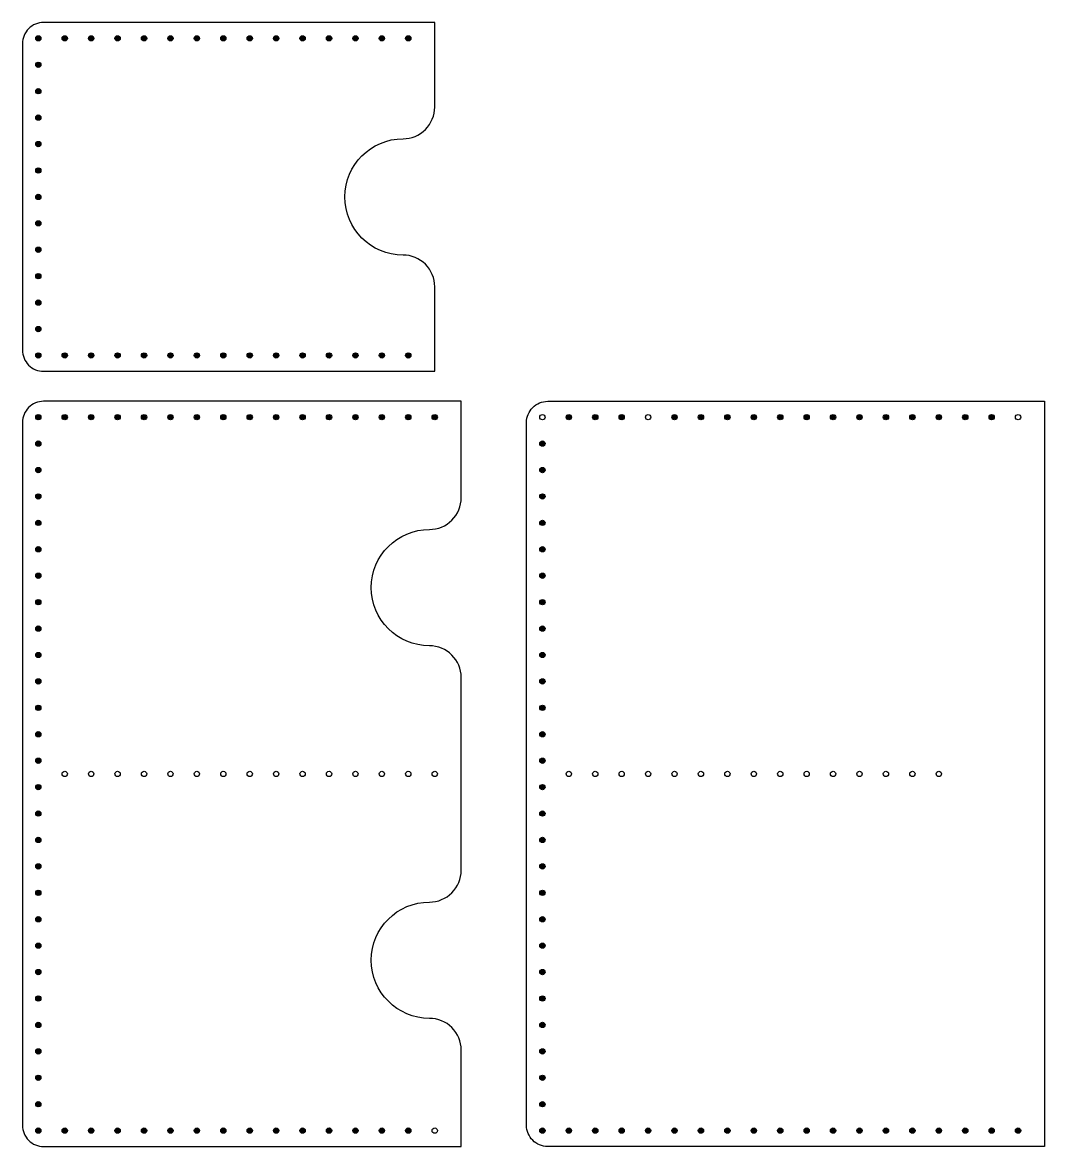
# Model space of a CAD drawing. Header units: millimetres. Extents: x 32 to 248, y 17 to 524.
# Drawn here: x 32.3 to 225.6, y 311.4 to 524.1 of the extents above; entities that cross this region are included whole.
import ezdxf

# ---------------------------------------------------------------- set-up
doc = ezdxf.new("R2010")
doc.units = ezdxf.units.MM
doc.header["$MEASUREMENT"] = 0

# ---------------------------------------------------------------- blocks, each defined once
blk = doc.blocks.new('*U26')
blk.add_circle((0, 0), 0.5)
blk = doc.blocks.new('*U27')
at = {"color": 0, "linetype": 'ByBlock', "lineweight": -2, "transparency": 16777216, "rotation": 180}
for p in [(40.28, 381.88), (45.28, 381.88), (50.28, 381.88), (55.28, 381.88), (60.28, 381.88), (65.28, 381.88), (70.28, 381.88), (75.28, 381.88), (80.28, 381.88), (85.28, 381.88), (90.28, 381.88), (95.28, 381.88), (100.28, 381.88)]:
    blk.add_blockref('*U26', p, dxfattribs=at)
blk = doc.blocks.new('*U30')
blk.add_circle((0, 0), 0.5)
blk = doc.blocks.new('*U31')
at = {"color": 0, "linetype": 'ByBlock', "lineweight": -2, "transparency": 16777216, "rotation": 180}
for p in [(40.28, 381.88), (45.28, 381.88), (50.28, 381.88), (55.28, 381.88), (60.28, 381.88), (65.28, 381.88), (70.28, 381.88), (75.28, 381.88), (80.28, 381.88), (85.28, 381.88), (90.28, 381.88), (95.28, 381.88), (100.28, 381.88)]:
    blk.add_blockref('*U30', p, dxfattribs=at)
blk = doc.blocks.new('*U44')
blk.add_circle((0, 0), 0.5)
blk = doc.blocks.new('*U45')
at = {"color": 0, "linetype": 'ByBlock', "lineweight": -2, "transparency": 16777216, "rotation": 180}
for p in [(40.28, 381.88), (45.28, 381.88), (50.28, 381.88), (55.28, 381.88), (60.28, 381.88), (65.28, 381.88), (70.28, 381.88), (75.28, 381.88), (80.28, 381.88), (85.28, 381.88), (90.28, 381.88), (95.28, 381.88), (100.28, 381.88)]:
    blk.add_blockref('*U44', p, dxfattribs=at)

msp = doc.modelspace()

# ---------------------------------------------------------------- hatches: boundary and pattern name
h = msp.add_hatch(color=256)
h.dxf.hatch_style = 1
h.paths.add_polyline_path([(35.28, 520.56, 1), (35.28, 521.56, 1)])
h = msp.add_hatch(color=256)
h.dxf.hatch_style = 1
h.paths.add_polyline_path([(40.28, 520.56, 1), (40.28, 521.56, 1)])
h = msp.add_hatch(color=256)
h.dxf.hatch_style = 1
h.paths.add_polyline_path([(45.28, 520.56, 1), (45.28, 521.56, 1)])
h = msp.add_hatch(color=256)
h.dxf.hatch_style = 1
h.paths.add_polyline_path([(50.28, 520.56, 1), (50.28, 521.56, 1)])
h = msp.add_hatch(color=256)
h.dxf.hatch_style = 1
h.paths.add_polyline_path([(55.28, 520.56, 1), (55.28, 521.56, 1)])
h = msp.add_hatch(color=256)
h.dxf.hatch_style = 1
h.paths.add_polyline_path([(60.28, 520.56, 1), (60.28, 521.56, 1)])
h = msp.add_hatch(color=256)
h.dxf.hatch_style = 1
h.paths.add_polyline_path([(65.28, 520.56, 1), (65.28, 521.56, 1)])
h = msp.add_hatch(color=256)
h.dxf.hatch_style = 1
h.paths.add_polyline_path([(70.28, 520.56, 1), (70.28, 521.56, 1)])
h = msp.add_hatch(color=256)
h.dxf.hatch_style = 1
h.paths.add_polyline_path([(75.28, 520.56, 1), (75.28, 521.56, 1)])
h = msp.add_hatch(color=256)
h.dxf.hatch_style = 1
h.paths.add_polyline_path([(80.28, 520.56, 1), (80.28, 521.56, 1)])
h = msp.add_hatch(color=256)
h.dxf.hatch_style = 1
h.paths.add_polyline_path([(85.28, 520.56, 1), (85.28, 521.56, 1)])
h = msp.add_hatch(color=256)
h.dxf.hatch_style = 1
h.paths.add_polyline_path([(90.28, 520.56, 1), (90.28, 521.56, 1)])
h = msp.add_hatch(color=256)
h.dxf.hatch_style = 1
h.paths.add_polyline_path([(95.28, 520.56, 1), (95.28, 521.56, 1)])
h = msp.add_hatch(color=256)
h.dxf.hatch_style = 1
h.paths.add_polyline_path([(100.28, 520.56, 1), (100.28, 521.56, 1)])
h = msp.add_hatch(color=256)
h.dxf.hatch_style = 1
h.paths.add_polyline_path([(105.28, 520.56, 1), (105.28, 521.56, 1)])
h = msp.add_hatch(color=256)
h.dxf.hatch_style = 1
h.paths.add_polyline_path([(35.28, 515.56, 1), (35.28, 516.56, 1)])
h = msp.add_hatch(color=256)
h.dxf.hatch_style = 1
h.paths.add_polyline_path([(35.28, 510.56, 1), (35.28, 511.56, 1)])
h = msp.add_hatch(color=256)
h.dxf.hatch_style = 1
h.paths.add_polyline_path([(35.28, 505.56, 1), (35.28, 506.56, 1)])
h = msp.add_hatch(color=256)
h.dxf.hatch_style = 1
h.paths.add_polyline_path([(35.28, 500.56, 1), (35.28, 501.56, 1)])
h = msp.add_hatch(color=256)
h.dxf.hatch_style = 1
h.paths.add_polyline_path([(35.28, 495.56, 1), (35.28, 496.56, 1)])
h = msp.add_hatch(color=256)
h.dxf.hatch_style = 1
h.paths.add_polyline_path([(35.28, 490.56, 1), (35.28, 491.56, 1)])
h = msp.add_hatch(color=256)
h.dxf.hatch_style = 1
h.paths.add_polyline_path([(35.28, 485.56, 1), (35.28, 486.56, 1)])
h = msp.add_hatch(color=256)
h.dxf.hatch_style = 1
h.paths.add_polyline_path([(35.28, 480.56, 1), (35.28, 481.56, 1)])
h = msp.add_hatch(color=256)
h.dxf.hatch_style = 1
h.paths.add_polyline_path([(35.28, 475.56, 1), (35.28, 476.56, 1)])
h = msp.add_hatch(color=256)
h.dxf.hatch_style = 1
h.paths.add_polyline_path([(35.28, 470.56, 1), (35.28, 471.56, 1)])
h = msp.add_hatch(color=256)
h.dxf.hatch_style = 1
h.paths.add_polyline_path([(35.28, 465.56, 1), (35.28, 466.56, 1)])
h = msp.add_hatch(color=256)
h.dxf.hatch_style = 1
h.paths.add_polyline_path([(35.28, 460.56, 1), (35.28, 461.56, 1)])
h = msp.add_hatch(color=256)
h.dxf.hatch_style = 1
h.paths.add_polyline_path([(40.28, 460.56, 1), (40.28, 461.56, 1)])
h = msp.add_hatch(color=256)
h.dxf.hatch_style = 1
h.paths.add_polyline_path([(45.28, 460.56, 1), (45.28, 461.56, 1)])
h = msp.add_hatch(color=256)
h.dxf.hatch_style = 1
h.paths.add_polyline_path([(50.28, 460.56, 1), (50.28, 461.56, 1)])
h = msp.add_hatch(color=256)
h.dxf.hatch_style = 1
h.paths.add_polyline_path([(55.28, 460.56, 1), (55.28, 461.56, 1)])
h = msp.add_hatch(color=256)
h.dxf.hatch_style = 1
h.paths.add_polyline_path([(60.28, 460.56, 1), (60.28, 461.56, 1)])
h = msp.add_hatch(color=256)
h.dxf.hatch_style = 1
h.paths.add_polyline_path([(65.28, 460.56, 1), (65.28, 461.56, 1)])
h = msp.add_hatch(color=256)
h.dxf.hatch_style = 1
h.paths.add_polyline_path([(70.28, 460.56, 1), (70.28, 461.56, 1)])
h = msp.add_hatch(color=256)
h.dxf.hatch_style = 1
h.paths.add_polyline_path([(75.28, 460.56, 1), (75.28, 461.56, 1)])
h = msp.add_hatch(color=256)
h.dxf.hatch_style = 1
h.paths.add_polyline_path([(80.28, 460.56, 1), (80.28, 461.56, 1)])
h = msp.add_hatch(color=256)
h.dxf.hatch_style = 1
h.paths.add_polyline_path([(85.28, 460.56, 1), (85.28, 461.56, 1)])
h = msp.add_hatch(color=256)
h.dxf.hatch_style = 1
h.paths.add_polyline_path([(90.28, 460.56, 1), (90.28, 461.56, 1)])
h = msp.add_hatch(color=256)
h.dxf.hatch_style = 1
h.paths.add_polyline_path([(95.28, 460.56, 1), (95.28, 461.56, 1)])
h = msp.add_hatch(color=256)
h.dxf.hatch_style = 1
h.paths.add_polyline_path([(100.28, 460.56, 1), (100.28, 461.56, 1)])
h = msp.add_hatch(color=256)
h.dxf.hatch_style = 1
h.paths.add_polyline_path([(105.28, 460.56, 1), (105.28, 461.56, 1)])
h = msp.add_hatch(color=256)
h.dxf.hatch_style = 1
h.paths.add_polyline_path([(35.78, 449.38, 1), (34.78, 449.38, 1)])
h = msp.add_hatch(color=256)
h.dxf.hatch_style = 1
h.paths.add_polyline_path([(34.78, 449.38, -1), (35.78, 449.38, -1)])
h = msp.add_hatch(color=256)
h.dxf.hatch_style = 1
h.paths.add_polyline_path([(40.78, 449.38, 1), (39.78, 449.38, 1)])
h = msp.add_hatch(color=256)
h.dxf.hatch_style = 1
h.paths.add_polyline_path([(39.78, 449.38, -1), (40.78, 449.38, -1)])
h = msp.add_hatch(color=256)
h.dxf.hatch_style = 1
h.paths.add_polyline_path([(45.78, 449.38, 1), (44.78, 449.38, 1)])
h = msp.add_hatch(color=256)
h.dxf.hatch_style = 1
h.paths.add_polyline_path([(44.78, 449.38, -1), (45.78, 449.38, -1)])
h = msp.add_hatch(color=256)
h.dxf.hatch_style = 1
h.paths.add_polyline_path([(50.78, 449.38, 1), (49.78, 449.38, 1)])
h = msp.add_hatch(color=256)
h.dxf.hatch_style = 1
h.paths.add_polyline_path([(49.78, 449.38, -1), (50.78, 449.38, -1)])
h = msp.add_hatch(color=256)
h.dxf.hatch_style = 1
h.paths.add_polyline_path([(55.78, 449.38, 1), (54.78, 449.38, 1)])
h = msp.add_hatch(color=256)
h.dxf.hatch_style = 1
h.paths.add_polyline_path([(54.78, 449.38, -1), (55.78, 449.38, -1)])
h = msp.add_hatch(color=256)
h.dxf.hatch_style = 1
h.paths.add_polyline_path([(60.78, 449.38, 1), (59.78, 449.38, 1)])
h = msp.add_hatch(color=256)
h.dxf.hatch_style = 1
h.paths.add_polyline_path([(59.78, 449.38, -1), (60.78, 449.38, -1)])
h = msp.add_hatch(color=256)
h.dxf.hatch_style = 1
h.paths.add_polyline_path([(65.78, 449.38, 1), (64.78, 449.38, 1)])
h = msp.add_hatch(color=256)
h.dxf.hatch_style = 1
h.paths.add_polyline_path([(64.78, 449.38, -1), (65.78, 449.38, -1)])
h = msp.add_hatch(color=256)
h.dxf.hatch_style = 1
h.paths.add_polyline_path([(70.78, 449.38, 1), (69.78, 449.38, 1)])
h = msp.add_hatch(color=256)
h.dxf.hatch_style = 1
h.paths.add_polyline_path([(69.78, 449.38, -1), (70.78, 449.38, -1)])
h = msp.add_hatch(color=256)
h.dxf.hatch_style = 1
h.paths.add_polyline_path([(75.78, 449.38, 1), (74.78, 449.38, 1)])
h = msp.add_hatch(color=256)
h.dxf.hatch_style = 1
h.paths.add_polyline_path([(74.78, 449.38, -1), (75.78, 449.38, -1)])
h = msp.add_hatch(color=256)
h.dxf.hatch_style = 1
h.paths.add_polyline_path([(80.78, 449.38, 1), (79.78, 449.38, 1)])
h = msp.add_hatch(color=256)
h.dxf.hatch_style = 1
h.paths.add_polyline_path([(79.78, 449.38, -1), (80.78, 449.38, -1)])
h = msp.add_hatch(color=256)
h.dxf.hatch_style = 1
h.paths.add_polyline_path([(85.78, 449.38, 1), (84.78, 449.38, 1)])
h = msp.add_hatch(color=256)
h.dxf.hatch_style = 1
h.paths.add_polyline_path([(84.78, 449.38, -1), (85.78, 449.38, -1)])
h = msp.add_hatch(color=256)
h.dxf.hatch_style = 1
h.paths.add_polyline_path([(90.78, 449.38, 1), (89.78, 449.38, 1)])
h = msp.add_hatch(color=256)
h.dxf.hatch_style = 1
h.paths.add_polyline_path([(89.78, 449.38, -1), (90.78, 449.38, -1)])
h = msp.add_hatch(color=256)
h.dxf.hatch_style = 1
h.paths.add_polyline_path([(95.78, 449.38, 1), (94.78, 449.38, 1)])
h = msp.add_hatch(color=256)
h.dxf.hatch_style = 1
h.paths.add_polyline_path([(94.78, 449.38, -1), (95.78, 449.38, -1)])
h = msp.add_hatch(color=256)
h.dxf.hatch_style = 1
h.paths.add_polyline_path([(100.78, 449.38, 1), (99.78, 449.38, 1)])
h = msp.add_hatch(color=256)
h.dxf.hatch_style = 1
h.paths.add_polyline_path([(99.78, 449.38, -1), (100.78, 449.38, -1)])
h = msp.add_hatch(color=256)
h.dxf.hatch_style = 1
h.paths.add_polyline_path([(105.78, 449.38, 1), (104.78, 449.38, 1)])
h = msp.add_hatch(color=256)
h.dxf.hatch_style = 1
h.paths.add_polyline_path([(104.78, 449.38, -1), (105.78, 449.38, -1)])
h = msp.add_hatch(color=256)
h.dxf.hatch_style = 1
h.paths.add_polyline_path([(109.78, 449.38, -1), (110.78, 449.38, -1)])
h = msp.add_hatch(color=256)
h.dxf.hatch_style = 1
h.paths.add_polyline_path([(136.15, 449.38, 1), (135.15, 449.38, 1)])
h = msp.add_hatch(color=256)
h.dxf.hatch_style = 1
h.paths.add_polyline_path([(135.15, 449.38, -1), (136.15, 449.38, -1)])
h = msp.add_hatch(color=256)
h.dxf.hatch_style = 1
h.paths.add_polyline_path([(141.15, 449.38, 1), (140.15, 449.38, 1)])
h = msp.add_hatch(color=256)
h.dxf.hatch_style = 1
h.paths.add_polyline_path([(140.15, 449.38, -1), (141.15, 449.38, -1)])
h = msp.add_hatch(color=256)
h.dxf.hatch_style = 1
h.paths.add_polyline_path([(146.15, 449.38, 1), (145.15, 449.38, 1)])
h = msp.add_hatch(color=256)
h.dxf.hatch_style = 1
h.paths.add_polyline_path([(145.15, 449.38, -1), (146.15, 449.38, -1)])
h = msp.add_hatch(color=256)
h.dxf.hatch_style = 1
h.paths.add_polyline_path([(156.15, 449.38, 1), (155.15, 449.38, 1)])
h = msp.add_hatch(color=256)
h.dxf.hatch_style = 1
h.paths.add_polyline_path([(155.15, 449.38, -1), (156.15, 449.38, -1)])
h = msp.add_hatch(color=256)
h.dxf.hatch_style = 1
h.paths.add_polyline_path([(161.15, 449.38, 1), (160.15, 449.38, 1)])
h = msp.add_hatch(color=256)
h.dxf.hatch_style = 1
h.paths.add_polyline_path([(160.15, 449.38, -1), (161.15, 449.38, -1)])
h = msp.add_hatch(color=256)
h.dxf.hatch_style = 1
h.paths.add_polyline_path([(166.15, 449.38, 1), (165.15, 449.38, 1)])
h = msp.add_hatch(color=256)
h.dxf.hatch_style = 1
h.paths.add_polyline_path([(165.15, 449.38, -1), (166.15, 449.38, -1)])
h = msp.add_hatch(color=256)
h.dxf.hatch_style = 1
h.paths.add_polyline_path([(171.15, 449.38, 1), (170.15, 449.38, 1)])
h = msp.add_hatch(color=256)
h.dxf.hatch_style = 1
h.paths.add_polyline_path([(170.15, 449.38, -1), (171.15, 449.38, -1)])
h = msp.add_hatch(color=256)
h.dxf.hatch_style = 1
h.paths.add_polyline_path([(176.15, 449.38, 1), (175.15, 449.38, 1)])
h = msp.add_hatch(color=256)
h.dxf.hatch_style = 1
h.paths.add_polyline_path([(175.15, 449.38, -1), (176.15, 449.38, -1)])
h = msp.add_hatch(color=256)
h.dxf.hatch_style = 1
h.paths.add_polyline_path([(181.15, 449.38, 1), (180.15, 449.38, 1)])
h = msp.add_hatch(color=256)
h.dxf.hatch_style = 1
h.paths.add_polyline_path([(180.15, 449.38, -1), (181.15, 449.38, -1)])
h = msp.add_hatch(color=256)
h.dxf.hatch_style = 1
h.paths.add_polyline_path([(186.15, 449.38, 1), (185.15, 449.38, 1)])
h = msp.add_hatch(color=256)
h.dxf.hatch_style = 1
h.paths.add_polyline_path([(185.15, 449.38, -1), (186.15, 449.38, -1)])
h = msp.add_hatch(color=256)
h.dxf.hatch_style = 1
h.paths.add_polyline_path([(191.15, 449.38, 1), (190.15, 449.38, 1)])
h = msp.add_hatch(color=256)
h.dxf.hatch_style = 1
h.paths.add_polyline_path([(190.15, 449.38, -1), (191.15, 449.38, -1)])
h = msp.add_hatch(color=256)
h.dxf.hatch_style = 1
h.paths.add_polyline_path([(196.15, 449.38, 1), (195.15, 449.38, 1)])
h = msp.add_hatch(color=256)
h.dxf.hatch_style = 1
h.paths.add_polyline_path([(195.15, 449.38, -1), (196.15, 449.38, -1)])
h = msp.add_hatch(color=256)
h.dxf.hatch_style = 1
h.paths.add_polyline_path([(201.15, 449.38, 1), (200.15, 449.38, 1)])
h = msp.add_hatch(color=256)
h.dxf.hatch_style = 1
h.paths.add_polyline_path([(200.15, 449.38, -1), (201.15, 449.38, -1)])
h = msp.add_hatch(color=256)
h.dxf.hatch_style = 1
h.paths.add_polyline_path([(206.15, 449.38, 1), (205.15, 449.38, 1)])
h = msp.add_hatch(color=256)
h.dxf.hatch_style = 1
h.paths.add_polyline_path([(205.15, 449.38, -1), (206.15, 449.38, -1)])
h = msp.add_hatch(color=256)
h.dxf.hatch_style = 1
h.paths.add_polyline_path([(211.15, 449.38, 1), (210.15, 449.38, 1)])
h = msp.add_hatch(color=256)
h.dxf.hatch_style = 1
h.paths.add_polyline_path([(210.15, 449.38, -1), (211.15, 449.38, -1)])
h = msp.add_hatch(color=256)
h.dxf.hatch_style = 1
h.paths.add_polyline_path([(216.15, 449.38, 1), (215.15, 449.38, 1)])
h = msp.add_hatch(color=256)
h.dxf.hatch_style = 1
h.paths.add_polyline_path([(215.15, 449.38, -1), (216.15, 449.38, -1)])
h = msp.add_hatch(color=256)
h.dxf.hatch_style = 1
h.paths.add_polyline_path([(35.78, 444.38, 1), (34.78, 444.38, 1)])
h = msp.add_hatch(color=256)
h.dxf.hatch_style = 1
h.paths.add_polyline_path([(34.78, 444.38, -1), (35.78, 444.38, -1)])
h = msp.add_hatch(color=256)
h.dxf.hatch_style = 1
h.paths.add_polyline_path([(131.15, 444.38, 1), (130.15, 444.38, 1)])
h = msp.add_hatch(color=256)
h.dxf.hatch_style = 1
h.paths.add_polyline_path([(130.15, 444.38, -1), (131.15, 444.38, -1)])
h = msp.add_hatch(color=256)
h.dxf.hatch_style = 1
h.paths.add_polyline_path([(35.78, 439.38, 1), (34.78, 439.38, 1)])
h = msp.add_hatch(color=256)
h.dxf.hatch_style = 1
h.paths.add_polyline_path([(34.78, 439.38, -1), (35.78, 439.38, -1)])
h = msp.add_hatch(color=256)
h.dxf.hatch_style = 1
h.paths.add_polyline_path([(131.15, 439.38, 1), (130.15, 439.38, 1)])
h = msp.add_hatch(color=256)
h.dxf.hatch_style = 1
h.paths.add_polyline_path([(130.15, 439.38, -1), (131.15, 439.38, -1)])
h = msp.add_hatch(color=256)
h.dxf.hatch_style = 1
h.paths.add_polyline_path([(35.78, 434.38, 1), (34.78, 434.38, 1)])
h = msp.add_hatch(color=256)
h.dxf.hatch_style = 1
h.paths.add_polyline_path([(34.78, 434.38, -1), (35.78, 434.38, -1)])
h = msp.add_hatch(color=256)
h.dxf.hatch_style = 1
h.paths.add_polyline_path([(131.15, 434.38, 1), (130.15, 434.38, 1)])
h = msp.add_hatch(color=256)
h.dxf.hatch_style = 1
h.paths.add_polyline_path([(130.15, 434.38, -1), (131.15, 434.38, -1)])
h = msp.add_hatch(color=256)
h.dxf.hatch_style = 1
h.paths.add_polyline_path([(35.78, 429.38, 1), (34.78, 429.38, 1)])
h = msp.add_hatch(color=256)
h.dxf.hatch_style = 1
h.paths.add_polyline_path([(34.78, 429.38, -1), (35.78, 429.38, -1)])
h = msp.add_hatch(color=256)
h.dxf.hatch_style = 1
h.paths.add_polyline_path([(131.15, 429.38, 1), (130.15, 429.38, 1)])
h = msp.add_hatch(color=256)
h.dxf.hatch_style = 1
h.paths.add_polyline_path([(130.15, 429.38, -1), (131.15, 429.38, -1)])
h = msp.add_hatch(color=256)
h.dxf.hatch_style = 1
h.paths.add_polyline_path([(35.78, 424.38, 1), (34.78, 424.38, 1)])
h = msp.add_hatch(color=256)
h.dxf.hatch_style = 1
h.paths.add_polyline_path([(34.78, 424.38, -1), (35.78, 424.38, -1)])
h = msp.add_hatch(color=256)
h.dxf.hatch_style = 1
h.paths.add_polyline_path([(131.15, 424.38, 1), (130.15, 424.38, 1)])
h = msp.add_hatch(color=256)
h.dxf.hatch_style = 1
h.paths.add_polyline_path([(130.15, 424.38, -1), (131.15, 424.38, -1)])
h = msp.add_hatch(color=256)
h.dxf.hatch_style = 1
h.paths.add_polyline_path([(35.78, 419.38, 1), (34.78, 419.38, 1)])
h = msp.add_hatch(color=256)
h.dxf.hatch_style = 1
h.paths.add_polyline_path([(34.78, 419.38, -1), (35.78, 419.38, -1)])
h = msp.add_hatch(color=256)
h.dxf.hatch_style = 1
h.paths.add_polyline_path([(131.15, 419.38, 1), (130.15, 419.38, 1)])
h = msp.add_hatch(color=256)
h.dxf.hatch_style = 1
h.paths.add_polyline_path([(130.15, 419.38, -1), (131.15, 419.38, -1)])
h = msp.add_hatch(color=256)
h.dxf.hatch_style = 1
h.paths.add_polyline_path([(35.78, 414.38, 1), (34.78, 414.38, 1)])
h = msp.add_hatch(color=256)
h.dxf.hatch_style = 1
h.paths.add_polyline_path([(34.78, 414.38, -1), (35.78, 414.38, -1)])
h = msp.add_hatch(color=256)
h.dxf.hatch_style = 1
h.paths.add_polyline_path([(131.15, 414.38, 1), (130.15, 414.38, 1)])
h = msp.add_hatch(color=256)
h.dxf.hatch_style = 1
h.paths.add_polyline_path([(130.15, 414.38, -1), (131.15, 414.38, -1)])
h = msp.add_hatch(color=256)
h.dxf.hatch_style = 1
h.paths.add_polyline_path([(35.78, 409.38, 1), (34.78, 409.38, 1)])
h = msp.add_hatch(color=256)
h.dxf.hatch_style = 1
h.paths.add_polyline_path([(34.78, 409.38, -1), (35.78, 409.38, -1)])
h = msp.add_hatch(color=256)
h.dxf.hatch_style = 1
h.paths.add_polyline_path([(131.15, 409.38, 1), (130.15, 409.38, 1)])
h = msp.add_hatch(color=256)
h.dxf.hatch_style = 1
h.paths.add_polyline_path([(130.15, 409.38, -1), (131.15, 409.38, -1)])
h = msp.add_hatch(color=256)
h.dxf.hatch_style = 1
h.paths.add_polyline_path([(35.78, 404.38, 1), (34.78, 404.38, 1)])
h = msp.add_hatch(color=256)
h.dxf.hatch_style = 1
h.paths.add_polyline_path([(34.78, 404.38, -1), (35.78, 404.38, -1)])
h = msp.add_hatch(color=256)
h.dxf.hatch_style = 1
h.paths.add_polyline_path([(131.15, 404.38, 1), (130.15, 404.38, 1)])
h = msp.add_hatch(color=256)
h.dxf.hatch_style = 1
h.paths.add_polyline_path([(130.15, 404.38, -1), (131.15, 404.38, -1)])
h = msp.add_hatch(color=256)
h.dxf.hatch_style = 1
h.paths.add_polyline_path([(35.78, 399.38, 1), (34.78, 399.38, 1)])
h = msp.add_hatch(color=256)
h.dxf.hatch_style = 1
h.paths.add_polyline_path([(34.78, 399.38, -1), (35.78, 399.38, -1)])
h = msp.add_hatch(color=256)
h.dxf.hatch_style = 1
h.paths.add_polyline_path([(131.15, 399.38, 1), (130.15, 399.38, 1)])
h = msp.add_hatch(color=256)
h.dxf.hatch_style = 1
h.paths.add_polyline_path([(130.15, 399.38, -1), (131.15, 399.38, -1)])
h = msp.add_hatch(color=256)
h.dxf.hatch_style = 1
h.paths.add_polyline_path([(35.78, 394.38, 1), (34.78, 394.38, 1)])
h = msp.add_hatch(color=256)
h.dxf.hatch_style = 1
h.paths.add_polyline_path([(34.78, 394.38, -1), (35.78, 394.38, -1)])
h = msp.add_hatch(color=256)
h.dxf.hatch_style = 1
h.paths.add_polyline_path([(131.15, 394.38, 1), (130.15, 394.38, 1)])
h = msp.add_hatch(color=256)
h.dxf.hatch_style = 1
h.paths.add_polyline_path([(130.15, 394.38, -1), (131.15, 394.38, -1)])
h = msp.add_hatch(color=256)
h.dxf.hatch_style = 1
h.paths.add_polyline_path([(35.78, 389.38, 1), (34.78, 389.38, 1)])
h = msp.add_hatch(color=256)
h.dxf.hatch_style = 1
h.paths.add_polyline_path([(34.78, 389.38, -1), (35.78, 389.38, -1)])
h = msp.add_hatch(color=256)
h.dxf.hatch_style = 1
h.paths.add_polyline_path([(131.15, 389.38, 1), (130.15, 389.38, 1)])
h = msp.add_hatch(color=256)
h.dxf.hatch_style = 1
h.paths.add_polyline_path([(130.15, 389.38, -1), (131.15, 389.38, -1)])
h = msp.add_hatch(color=256)
h.dxf.hatch_style = 1
h.paths.add_polyline_path([(35.78, 384.38, 1), (34.78, 384.38, 1)])
h = msp.add_hatch(color=256)
h.dxf.hatch_style = 1
h.paths.add_polyline_path([(34.78, 384.38, -1), (35.78, 384.38, -1)])
h = msp.add_hatch(color=256)
h.dxf.hatch_style = 1
h.paths.add_polyline_path([(131.15, 384.38, 1), (130.15, 384.38, 1)])
h = msp.add_hatch(color=256)
h.dxf.hatch_style = 1
h.paths.add_polyline_path([(130.15, 384.38, -1), (131.15, 384.38, -1)])
h = msp.add_hatch(color=256)
h.dxf.hatch_style = 1
h.paths.add_polyline_path([(35.78, 379.38, 1), (34.78, 379.38, 1)])
h = msp.add_hatch(color=256)
h.dxf.hatch_style = 1
h.paths.add_polyline_path([(34.78, 379.38, -1), (35.78, 379.38, -1)])
h = msp.add_hatch(color=256)
h.dxf.hatch_style = 1
h.paths.add_polyline_path([(131.15, 379.38, 1), (130.15, 379.38, 1)])
h = msp.add_hatch(color=256)
h.dxf.hatch_style = 1
h.paths.add_polyline_path([(130.15, 379.38, -1), (131.15, 379.38, -1)])
h = msp.add_hatch(color=256)
h.dxf.hatch_style = 1
h.paths.add_polyline_path([(35.78, 374.38, 1), (34.78, 374.38, 1)])
h = msp.add_hatch(color=256)
h.dxf.hatch_style = 1
h.paths.add_polyline_path([(34.78, 374.38, -1), (35.78, 374.38, -1)])
h = msp.add_hatch(color=256)
h.dxf.hatch_style = 1
h.paths.add_polyline_path([(131.15, 374.38, 1), (130.15, 374.38, 1)])
h = msp.add_hatch(color=256)
h.dxf.hatch_style = 1
h.paths.add_polyline_path([(130.15, 374.38, -1), (131.15, 374.38, -1)])
h = msp.add_hatch(color=256)
h.dxf.hatch_style = 1
h.paths.add_polyline_path([(35.78, 369.38, 1), (34.78, 369.38, 1)])
h = msp.add_hatch(color=256)
h.dxf.hatch_style = 1
h.paths.add_polyline_path([(34.78, 369.38, -1), (35.78, 369.38, -1)])
h = msp.add_hatch(color=256)
h.dxf.hatch_style = 1
h.paths.add_polyline_path([(131.15, 369.38, 1), (130.15, 369.38, 1)])
h = msp.add_hatch(color=256)
h.dxf.hatch_style = 1
h.paths.add_polyline_path([(130.15, 369.38, -1), (131.15, 369.38, -1)])
h = msp.add_hatch(color=256)
h.dxf.hatch_style = 1
h.paths.add_polyline_path([(35.78, 364.38, 1), (34.78, 364.38, 1)])
h = msp.add_hatch(color=256)
h.dxf.hatch_style = 1
h.paths.add_polyline_path([(34.78, 364.38, -1), (35.78, 364.38, -1)])
h = msp.add_hatch(color=256)
h.dxf.hatch_style = 1
h.paths.add_polyline_path([(131.15, 364.38, 1), (130.15, 364.38, 1)])
h = msp.add_hatch(color=256)
h.dxf.hatch_style = 1
h.paths.add_polyline_path([(130.15, 364.38, -1), (131.15, 364.38, -1)])
h = msp.add_hatch(color=256)
h.dxf.hatch_style = 1
h.paths.add_polyline_path([(35.78, 359.38, 1), (34.78, 359.38, 1)])
h = msp.add_hatch(color=256)
h.dxf.hatch_style = 1
h.paths.add_polyline_path([(34.78, 359.38, -1), (35.78, 359.38, -1)])
h = msp.add_hatch(color=256)
h.dxf.hatch_style = 1
h.paths.add_polyline_path([(131.15, 359.38, 1), (130.15, 359.38, 1)])
h = msp.add_hatch(color=256)
h.dxf.hatch_style = 1
h.paths.add_polyline_path([(130.15, 359.38, -1), (131.15, 359.38, -1)])
h = msp.add_hatch(color=256)
h.dxf.hatch_style = 1
h.paths.add_polyline_path([(35.78, 354.38, 1), (34.78, 354.38, 1)])
h = msp.add_hatch(color=256)
h.dxf.hatch_style = 1
h.paths.add_polyline_path([(34.78, 354.38, -1), (35.78, 354.38, -1)])
h = msp.add_hatch(color=256)
h.dxf.hatch_style = 1
h.paths.add_polyline_path([(131.15, 354.38, 1), (130.15, 354.38, 1)])
h = msp.add_hatch(color=256)
h.dxf.hatch_style = 1
h.paths.add_polyline_path([(130.15, 354.38, -1), (131.15, 354.38, -1)])
h = msp.add_hatch(color=256)
h.dxf.hatch_style = 1
h.paths.add_polyline_path([(35.78, 349.38, 1), (34.78, 349.38, 1)])
h = msp.add_hatch(color=256)
h.dxf.hatch_style = 1
h.paths.add_polyline_path([(34.78, 349.38, -1), (35.78, 349.38, -1)])
h = msp.add_hatch(color=256)
h.dxf.hatch_style = 1
h.paths.add_polyline_path([(131.15, 349.38, 1), (130.15, 349.38, 1)])
h = msp.add_hatch(color=256)
h.dxf.hatch_style = 1
h.paths.add_polyline_path([(130.15, 349.38, -1), (131.15, 349.38, -1)])
h = msp.add_hatch(color=256)
h.dxf.hatch_style = 1
h.paths.add_polyline_path([(35.78, 344.38, 1), (34.78, 344.38, 1)])
h = msp.add_hatch(color=256)
h.dxf.hatch_style = 1
h.paths.add_polyline_path([(34.78, 344.38, -1), (35.78, 344.38, -1)])
h = msp.add_hatch(color=256)
h.dxf.hatch_style = 1
h.paths.add_polyline_path([(131.15, 344.38, 1), (130.15, 344.38, 1)])
h = msp.add_hatch(color=256)
h.dxf.hatch_style = 1
h.paths.add_polyline_path([(130.15, 344.38, -1), (131.15, 344.38, -1)])
h = msp.add_hatch(color=256)
h.dxf.hatch_style = 1
h.paths.add_polyline_path([(35.78, 339.38, 1), (34.78, 339.38, 1)])
h = msp.add_hatch(color=256)
h.dxf.hatch_style = 1
h.paths.add_polyline_path([(34.78, 339.38, -1), (35.78, 339.38, -1)])
h = msp.add_hatch(color=256)
h.dxf.hatch_style = 1
h.paths.add_polyline_path([(131.15, 339.38, 1), (130.15, 339.38, 1)])
h = msp.add_hatch(color=256)
h.dxf.hatch_style = 1
h.paths.add_polyline_path([(130.15, 339.38, -1), (131.15, 339.38, -1)])
h = msp.add_hatch(color=256)
h.dxf.hatch_style = 1
h.paths.add_polyline_path([(35.78, 334.38, 1), (34.78, 334.38, 1)])
h = msp.add_hatch(color=256)
h.dxf.hatch_style = 1
h.paths.add_polyline_path([(34.78, 334.38, -1), (35.78, 334.38, -1)])
h = msp.add_hatch(color=256)
h.dxf.hatch_style = 1
h.paths.add_polyline_path([(131.15, 334.38, 1), (130.15, 334.38, 1)])
h = msp.add_hatch(color=256)
h.dxf.hatch_style = 1
h.paths.add_polyline_path([(130.15, 334.38, -1), (131.15, 334.38, -1)])
h = msp.add_hatch(color=256)
h.dxf.hatch_style = 1
h.paths.add_polyline_path([(35.78, 329.38, 1), (34.78, 329.38, 1)])
h = msp.add_hatch(color=256)
h.dxf.hatch_style = 1
h.paths.add_polyline_path([(34.78, 329.38, -1), (35.78, 329.38, -1)])
h = msp.add_hatch(color=256)
h.dxf.hatch_style = 1
h.paths.add_polyline_path([(131.15, 329.38, 1), (130.15, 329.38, 1)])
h = msp.add_hatch(color=256)
h.dxf.hatch_style = 1
h.paths.add_polyline_path([(130.15, 329.38, -1), (131.15, 329.38, -1)])
h = msp.add_hatch(color=256)
h.dxf.hatch_style = 1
h.paths.add_polyline_path([(35.78, 324.38, 1), (34.78, 324.38, 1)])
h = msp.add_hatch(color=256)
h.dxf.hatch_style = 1
h.paths.add_polyline_path([(34.78, 324.38, -1), (35.78, 324.38, -1)])
h = msp.add_hatch(color=256)
h.dxf.hatch_style = 1
h.paths.add_polyline_path([(131.15, 324.38, 1), (130.15, 324.38, 1)])
h = msp.add_hatch(color=256)
h.dxf.hatch_style = 1
h.paths.add_polyline_path([(130.15, 324.38, -1), (131.15, 324.38, -1)])
h = msp.add_hatch(color=256)
h.dxf.hatch_style = 1
h.paths.add_polyline_path([(35.78, 319.38, 1), (34.78, 319.38, 1)])
h = msp.add_hatch(color=256)
h.dxf.hatch_style = 1
h.paths.add_polyline_path([(34.78, 319.38, -1), (35.78, 319.38, -1)])
h = msp.add_hatch(color=256)
h.dxf.hatch_style = 1
h.paths.add_polyline_path([(131.15, 319.38, 1), (130.15, 319.38, 1)])
h = msp.add_hatch(color=256)
h.dxf.hatch_style = 1
h.paths.add_polyline_path([(130.15, 319.38, -1), (131.15, 319.38, -1)])
h = msp.add_hatch(color=256)
h.dxf.hatch_style = 1
h.paths.add_polyline_path([(35.78, 314.38, 1), (34.78, 314.38, 1)])
h = msp.add_hatch(color=256)
h.dxf.hatch_style = 1
h.paths.add_polyline_path([(40.78, 314.38, 1), (39.78, 314.38, 1)])
h = msp.add_hatch(color=256)
h.dxf.hatch_style = 1
h.paths.add_polyline_path([(45.78, 314.38, 1), (44.78, 314.38, 1)])
h = msp.add_hatch(color=256)
h.dxf.hatch_style = 1
h.paths.add_polyline_path([(50.78, 314.38, 1), (49.78, 314.38, 1)])
h = msp.add_hatch(color=256)
h.dxf.hatch_style = 1
h.paths.add_polyline_path([(55.78, 314.38, 1), (54.78, 314.38, 1)])
h = msp.add_hatch(color=256)
h.dxf.hatch_style = 1
h.paths.add_polyline_path([(60.78, 314.38, 1), (59.78, 314.38, 1)])
h = msp.add_hatch(color=256)
h.dxf.hatch_style = 1
h.paths.add_polyline_path([(65.78, 314.38, 1), (64.78, 314.38, 1)])
h = msp.add_hatch(color=256)
h.dxf.hatch_style = 1
h.paths.add_polyline_path([(70.78, 314.38, 1), (69.78, 314.38, 1)])
h = msp.add_hatch(color=256)
h.dxf.hatch_style = 1
h.paths.add_polyline_path([(75.78, 314.38, 1), (74.78, 314.38, 1)])
h = msp.add_hatch(color=256)
h.dxf.hatch_style = 1
h.paths.add_polyline_path([(80.78, 314.38, 1), (79.78, 314.38, 1)])
h = msp.add_hatch(color=256)
h.dxf.hatch_style = 1
h.paths.add_polyline_path([(85.78, 314.38, 1), (84.78, 314.38, 1)])
h = msp.add_hatch(color=256)
h.dxf.hatch_style = 1
h.paths.add_polyline_path([(90.78, 314.38, 1), (89.78, 314.38, 1)])
h = msp.add_hatch(color=256)
h.dxf.hatch_style = 1
h.paths.add_polyline_path([(95.78, 314.38, 1), (94.78, 314.38, 1)])
h = msp.add_hatch(color=256)
h.dxf.hatch_style = 1
h.paths.add_polyline_path([(100.78, 314.38, 1), (99.78, 314.38, 1)])
h = msp.add_hatch(color=256)
h.dxf.hatch_style = 1
h.paths.add_polyline_path([(105.78, 314.38, 1), (104.78, 314.38, 1)])
h = msp.add_hatch(color=256)
h.dxf.hatch_style = 1
h.paths.add_polyline_path([(131.15, 314.38, 1), (130.15, 314.38, 1)])
h = msp.add_hatch(color=256)
h.dxf.hatch_style = 1
h.paths.add_polyline_path([(136.15, 314.38, 1), (135.15, 314.38, 1)])
h = msp.add_hatch(color=256)
h.dxf.hatch_style = 1
h.paths.add_polyline_path([(141.15, 314.38, 1), (140.15, 314.38, 1)])
h = msp.add_hatch(color=256)
h.dxf.hatch_style = 1
h.paths.add_polyline_path([(146.15, 314.38, 1), (145.15, 314.38, 1)])
h = msp.add_hatch(color=256)
h.dxf.hatch_style = 1
h.paths.add_polyline_path([(151.15, 314.38, 1), (150.15, 314.38, 1)])
h = msp.add_hatch(color=256)
h.dxf.hatch_style = 1
h.paths.add_polyline_path([(156.15, 314.38, 1), (155.15, 314.38, 1)])
h = msp.add_hatch(color=256)
h.dxf.hatch_style = 1
h.paths.add_polyline_path([(161.15, 314.38, 1), (160.15, 314.38, 1)])
h = msp.add_hatch(color=256)
h.dxf.hatch_style = 1
h.paths.add_polyline_path([(166.15, 314.38, 1), (165.15, 314.38, 1)])
h = msp.add_hatch(color=256)
h.dxf.hatch_style = 1
h.paths.add_polyline_path([(171.15, 314.38, 1), (170.15, 314.38, 1)])
h = msp.add_hatch(color=256)
h.dxf.hatch_style = 1
h.paths.add_polyline_path([(176.15, 314.38, 1), (175.15, 314.38, 1)])
h = msp.add_hatch(color=256)
h.dxf.hatch_style = 1
h.paths.add_polyline_path([(181.15, 314.38, 1), (180.15, 314.38, 1)])
h = msp.add_hatch(color=256)
h.dxf.hatch_style = 1
h.paths.add_polyline_path([(186.15, 314.38, 1), (185.15, 314.38, 1)])
h = msp.add_hatch(color=256)
h.dxf.hatch_style = 1
h.paths.add_polyline_path([(191.15, 314.38, 1), (190.15, 314.38, 1)])
h = msp.add_hatch(color=256)
h.dxf.hatch_style = 1
h.paths.add_polyline_path([(196.15, 314.38, 1), (195.15, 314.38, 1)])
h = msp.add_hatch(color=256)
h.dxf.hatch_style = 1
h.paths.add_polyline_path([(201.15, 314.38, 1), (200.15, 314.38, 1)])
h = msp.add_hatch(color=256)
h.dxf.hatch_style = 1
h.paths.add_polyline_path([(206.15, 314.38, 1), (205.15, 314.38, 1)])
h = msp.add_hatch(color=256)
h.dxf.hatch_style = 1
h.paths.add_polyline_path([(211.15, 314.38, 1), (210.15, 314.38, 1)])
h = msp.add_hatch(color=256)
h.dxf.hatch_style = 1
h.paths.add_polyline_path([(216.15, 314.38, 1), (215.15, 314.38, 1)])
h = msp.add_hatch(color=256)
h.dxf.hatch_style = 1
h.paths.add_polyline_path([(221.15, 314.38, 1), (220.15, 314.38, 1)])

# ---------------------------------------------------------------- linework, layer by layer
for p, q in [((104.28, 502.06), (104.28, 502.06)), ((225.65, 449.38), (225.65, 314.38))]:
    msp.add_line(p, q)
for points in [[(110.28, 524.06), (36.28, 524.06, 0.414214), (32.28, 520.06), (32.28, 462.06, 0.414214), (36.28, 458.06), (110.28, 458.06), (110.28, 474.06, 0.414214), (104.28, 480.06, -1), (104.28, 502.06, 0.414214), (110.28, 508.06)], [(115.28, 400.13, 0.414214), (109.28, 406.13, -1), (109.28, 428.13, 0.414214), (115.28, 434.13), (115.28, 452.38), (36.28, 452.38, 0.414214), (32.28, 448.38), (32.28, 315.38, 0.414214), (36.28, 311.38), (115.28, 311.38), (115.28, 329.63, 0.414214), (109.28, 335.63, -1), (109.28, 357.63, 0.414214), (115.28, 363.63)]]:
    msp.add_lwpolyline(points, format="xyb", close=True)
msp.add_lwpolyline([(225.65, 314.38), (225.65, 311.38), (131.65, 311.38, -0.414214), (127.65, 315.38), (127.65, 448.38, -0.414214), (131.65, 452.38), (225.65, 452.38), (225.65, 449.38)], format="xyb")
for centre in [(35.28, 521.06), (40.28, 521.06), (45.28, 521.06), (50.28, 521.06), (55.28, 521.06), (60.28, 521.06), (65.28, 521.06), (70.28, 521.06), (75.28, 521.06), (80.28, 521.06), (85.28, 521.06), (90.28, 521.06), (95.28, 521.06), (100.28, 521.06), (105.28, 521.06), (35.28, 516.06), (35.28, 511.06), (35.28, 506.06), (35.28, 501.06), (35.28, 496.06), (35.28, 491.06), (35.28, 486.06), (35.28, 481.06), (35.28, 476.06), (35.28, 471.06), (35.28, 466.06), (35.28, 461.06), (40.28, 461.06), (45.28, 461.06), (50.28, 461.06), (55.28, 461.06), (60.28, 461.06), (65.28, 461.06), (70.28, 461.06), (75.28, 461.06), (80.28, 461.06), (85.28, 461.06), (90.28, 461.06), (95.28, 461.06), (100.28, 461.06), (105.28, 461.06), (35.28, 449.38), (40.28, 449.38), (45.28, 449.38), (50.28, 449.38), (55.28, 449.38), (60.28, 449.38), (65.28, 449.38), (70.28, 449.38), (75.28, 449.38), (80.28, 449.38), (85.28, 449.38), (90.28, 449.38), (95.28, 449.38), (100.28, 449.38), (105.28, 449.38), (110.28, 449.38), (130.65, 449.38), (135.65, 449.38), (140.65, 449.38), (145.65, 449.38), (150.65, 449.38), (155.65, 449.38), (160.65, 449.38), (165.65, 449.38), (170.65, 449.38), (175.65, 449.38), (180.65, 449.38), (185.65, 449.38), (190.65, 449.38), (195.65, 449.38), (200.65, 449.38), (205.65, 449.38), (210.65, 449.38), (215.65, 449.38), (220.65, 449.38), (35.28, 444.38), (130.65, 444.38), (35.28, 439.38), (130.65, 439.38), (35.28, 434.38), (130.65, 434.38), (35.28, 429.38), (130.65, 429.38), (35.28, 424.38), (130.65, 424.38), (35.28, 419.38), (130.65, 419.38), (35.28, 414.38), (130.65, 414.38), (35.28, 409.38), (130.65, 409.38), (35.28, 404.38), (130.65, 404.38), (35.28, 399.38), (130.65, 399.38), (35.28, 394.38), (130.65, 394.38), (35.28, 389.38), (130.65, 389.38), (35.28, 384.38), (130.65, 384.38), (105.28, 381.88), (110.28, 381.88), (200.65, 381.88), (205.65, 381.88), (35.28, 379.38), (130.65, 379.38), (35.28, 374.38), (130.65, 374.38), (35.28, 369.38), (130.65, 369.38), (35.28, 364.38), (130.65, 364.38), (35.28, 359.38), (130.65, 359.38), (35.28, 354.38), (130.65, 354.38), (35.28, 349.38), (130.65, 349.38), (35.28, 344.38), (130.65, 344.38), (35.28, 339.38), (130.65, 339.38), (35.28, 334.38), (130.65, 334.38), (35.28, 329.38), (130.65, 329.38), (35.28, 324.38), (130.65, 324.38), (35.28, 319.38), (130.65, 319.38), (35.28, 314.38), (40.28, 314.38), (45.28, 314.38), (50.28, 314.38), (55.28, 314.38), (60.28, 314.38), (65.28, 314.38), (70.28, 314.38), (75.28, 314.38), (80.28, 314.38), (85.28, 314.38), (90.28, 314.38), (95.28, 314.38), (100.28, 314.38), (105.28, 314.38), (110.28, 314.38), (130.65, 314.38), (135.65, 314.38), (140.65, 314.38), (145.65, 314.38), (150.65, 314.38), (155.65, 314.38), (160.65, 314.38), (165.65, 314.38), (170.65, 314.38), (175.65, 314.38), (180.65, 314.38), (185.65, 314.38), (190.65, 314.38), (195.65, 314.38), (200.65, 314.38), (205.65, 314.38), (210.65, 314.38), (215.65, 314.38), (220.65, 314.38)]:
    msp.add_circle(centre, 0.5)

# ---------------------------------------------------------------- block references
for name, p in [('*U27', (0, 0)), ('*U31', (95.37, 0)), ('*U45', (95.37, 0))]:
    msp.add_blockref(name, p)

doc.saveas('drawing.dxf')
